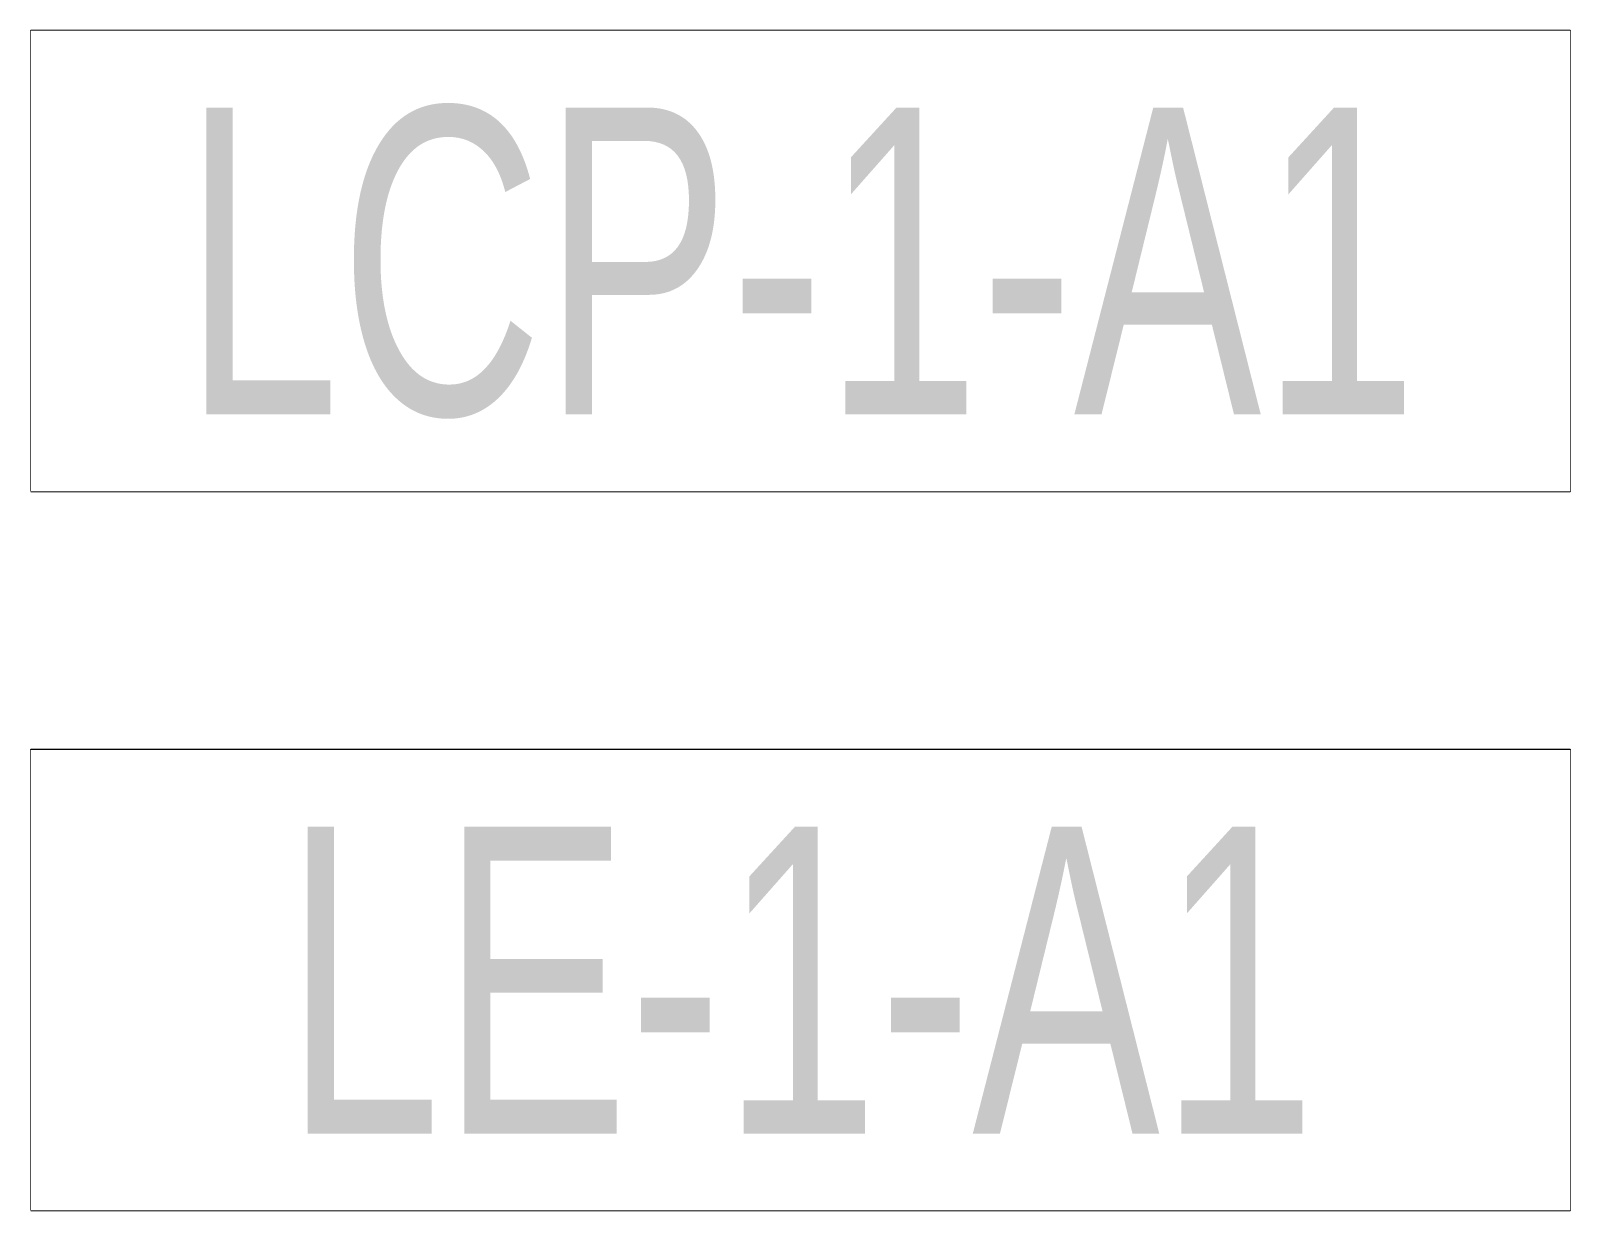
# Model space of a CAD drawing. Header units: millimetres. Extents: x 39625 to 501091, y -351975 to 836145.
# Drawn here: x 90549 to 92304, y -231847 to -230502 of the extents above; entities that cross this region are included whole.
import ezdxf
from ezdxf.enums import TextEntityAlignment as Align

# ---------------------------------------------------------------- set-up
doc = ezdxf.new("R2010")
doc.units = ezdxf.units.MM
doc.header["$LTSCALE"] = 150
doc.set_wipeout_variables(frame=1)
doc.layers.add('------01 Distribution Panel', color=3, linetype='Continuous')
doc.styles.add('ELEC', font='Dotum.ttf')

msp = doc.modelspace()

# ---------------------------------------------------------------- linework, layer by layer
at = {"layer": '------01 Distribution Panel', "color": 1, "elevation": 0}
for points in [[(90548.7, -231027.5), (92303.6, -231027.5), (92303.6, -230502.5), (90548.7, -230502.5)], [(90548.7, -231847.5), (92303.6, -231847.5), (92303.6, -231322.5), (90548.7, -231322.5)]]:
    msp.add_lwpolyline(points, close=True, dxfattribs=at)

# ---------------------------------------------------------------- next in the draw order: wipeouts: each hides what was drawn before it
at = {"color": 1}
for points in [[(90548.7, -231027.5), (92303.6, -231027.5), (92303.6, -230502.5), (90548.7, -230502.5)], [(90548.7, -231847.5), (92303.6, -231847.5), (92303.6, -231322.5), (90548.7, -231322.5)]]:
    msp.add_wipeout(points, dxfattribs=at)

# ---------------------------------------------------------------- next in the draw order: texts
at = {"layer": '------01 Distribution Panel', "style": 'ELEC', "width": 0.7}
for s, p in [('LCP-1-A1', (91426.1, -230765)), ('LE-1-A1', (91426.1, -231585))]:
    msp.add_text(s, height=350, dxfattribs=at).set_placement(p, align=Align.MIDDLE_CENTER)

doc.saveas('drawing.dxf')
